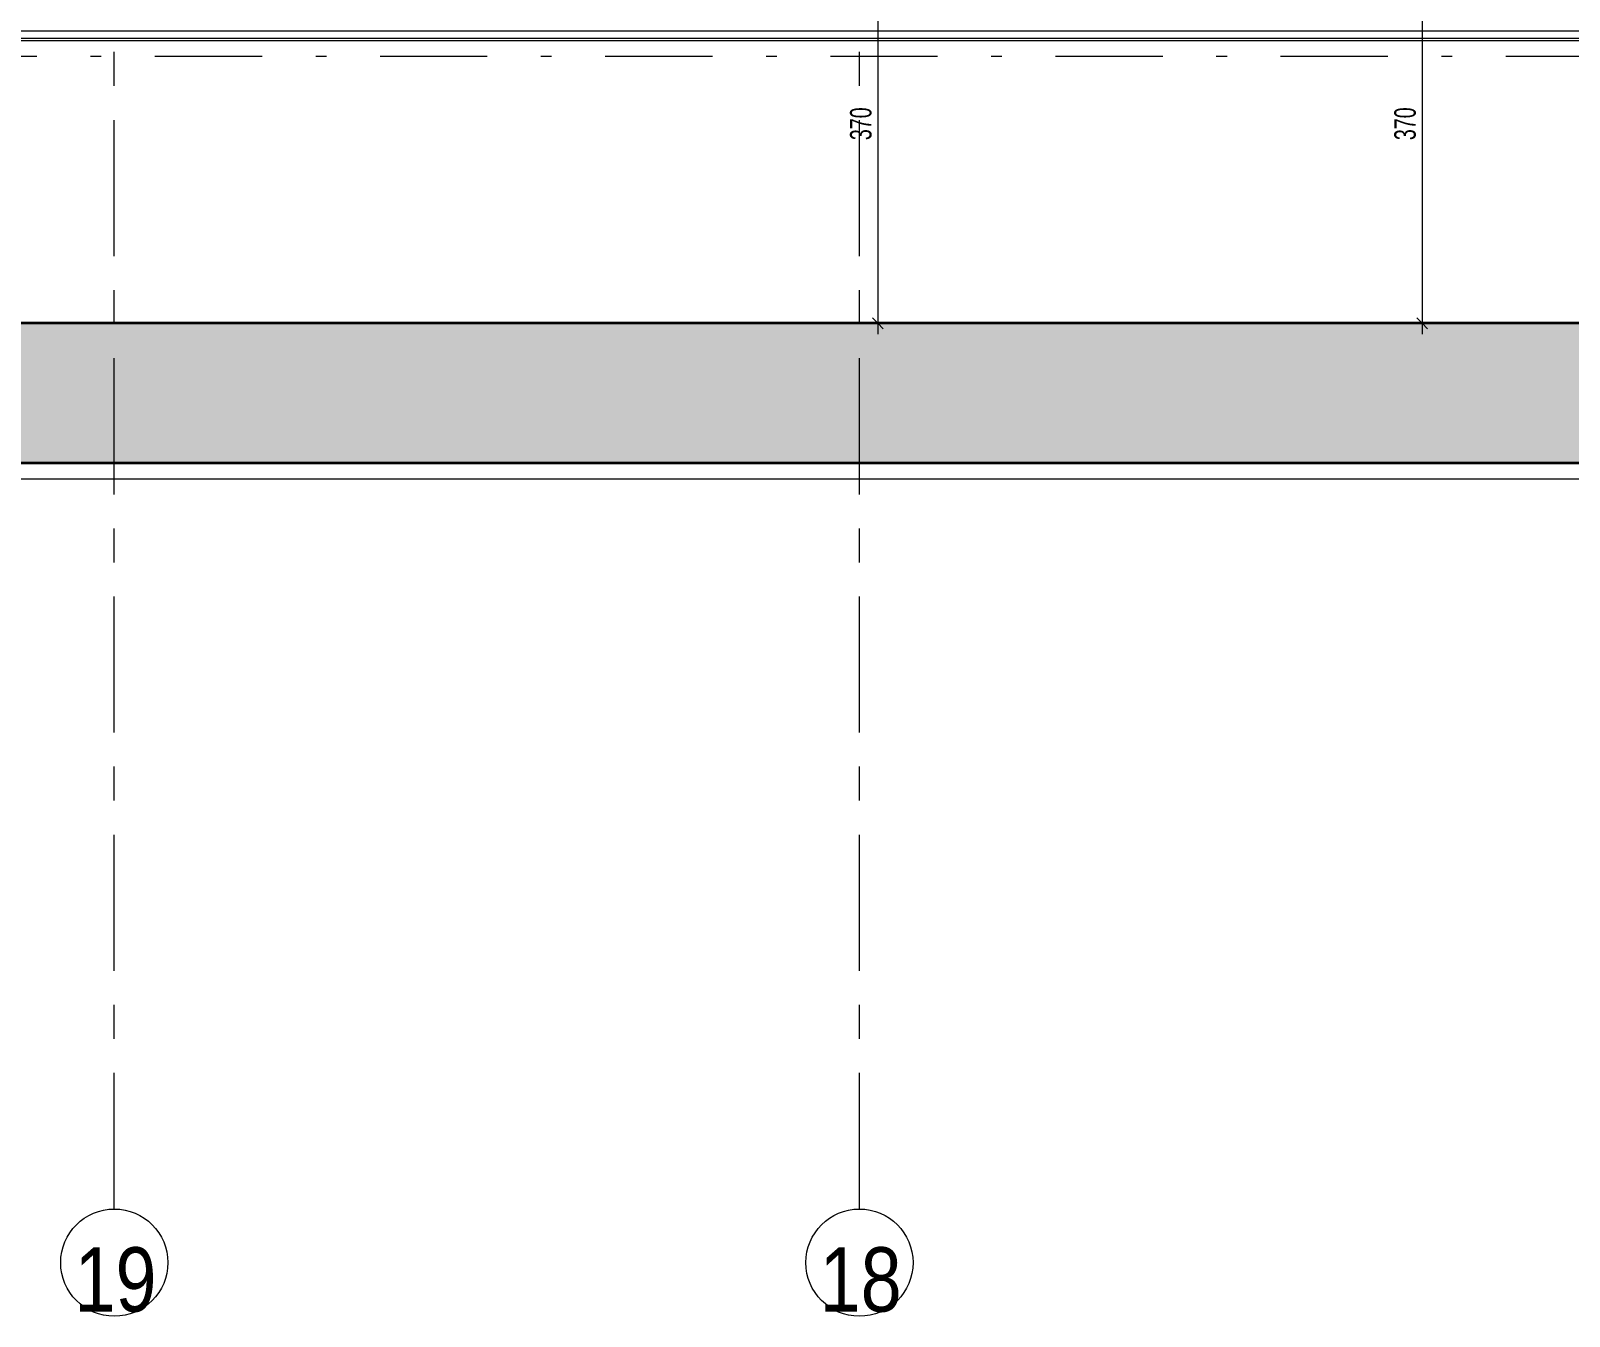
# Model space of a CAD drawing. Header units: metres. Extents: x 8 to 325, y -31 to 15.
# Drawn here: x 129.02 to 143.36, y -29.96 to -17.97 of the extents above; entities that cross this region are included whole.
import ezdxf

# ---------------------------------------------------------------- set-up
doc = ezdxf.new("R2010")
doc.units = ezdxf.units.M
for name, pattern in [('Dash', [0.6, 0.3, -0.3]), ('Dash dot', [2.1, 1, -0.5, 0.1, -0.5]), ('Grid Line', [2.2225, 1.27, -0.3175, 0.3175, -0.3175])]:
    doc.linetypes.add(name, pattern=pattern)
for name, color, linetype, lineweight in [('A-DETY-AKS', 7, 'Continuous', 9), ('A-DETY-KESK', 7, 'Dash', 9), ('A-DETY-OLCU', 7, 'Continuous', 9), ('A-DETY-OLCU-100', 7, 'Continuous', 9), ('A-DUVR', 7, 'Continuous', 9), ('A-DUVR-TARM', 7, 'Continuous', 35)]:
    doc.layers.add(name, color=color, linetype=linetype, lineweight=lineweight)
doc.layers.add('A-ÇZGI', color=7, linetype='Continuous', lineweight=9, true_color=0x00a600)
doc.styles.add('Arial Narrow_3', font='ARIALN.TTF', dxfattribs={"height": 0.6})
doc.styles.add('Arial Narrow_5', font='ARIALN.TTF', dxfattribs={"width": 0.8, "height": 0.2})
doc.dimstyles.new('TKFN_ARDI_Ölçü_1_100__İç_', dxfattribs={"dimscale": 0.3048, "dimtxt": 0.204686, "dimasz": 0.328084, "dimexe": 0.328084, "dimexo": 0.0625, "dimgap": 0, "dimtad": 1, "dimdec": 0, "dimlfac": 100, "dimdsep": 46, "dimtxsty": 'Arial Narrow_5', "dimblk1": 'OBLIQUE', "dimblk2": 'OBLIQUE', "dimsah": 1, "dimcen": 0.09, "dimdle": 0.328084, "dimadec": 8, "dimazin": 0, "dimtfac": 1, "dimtdec": 4, "dimtix": 1, "dimtmove": 0, "dimatfit": 3, "dimfxl": 0.656168, "dimfxlon": 1, "dimtvp": 1, "dimtolj": 1, "dimtzin": 0, "dimarcsym": 2})

# ---------------------------------------------------------------- blocks, each defined once
blk = doc.blocks.new('IC-TKN-M7-S23-000-10-A1-32-K-T-6C-200_rvt-1-_1_13_4_13_ PERON KATI _FFL_')
at = {"layer": 'A-DUVR-TARM', "lineweight": 9, "true_color": 0x787878}
h = blk.add_hatch(dxfattribs=at)
h.set_pattern_fill('FP_112', color=8, style=0, pattern_type=2)
h.set_pattern_definition([(45, (0, 0), (-0.08845199, 0.08845199), []), (45, (0.08846, 0), (-0.08845199, 0.08845199), [0.06255, -0.03127])])
h.paths.add_polyline_path([(-164.65, -22), (-125.85, -22), (-125.85, -20.7), (-185.2, -20.7), (-185.2, -22), (-175.748, -22)])
at = {"layer": 'A-DUVR', "lineweight": 35}
for p, q in [((-125.85, -20.7), (-185.2, -20.7)), ((-185.2, -22), (-125.85, -22))]:
    blk.add_line(p, q, dxfattribs=at)
at = {"layer": 'A-ÇZGI', "color": 7}
blk.add_line((-186.65, -22.15), (-125.751, -22.15), dxfattribs=at)
blk = doc.blocks.new('D1030_70_Ray - Ray-3446562-_1_13_4_13_ PERON KATI _FFL_')
at = {"layer": 'A-ÇZGI', "color": 8, "true_color": 0x808080}
for p, q in [((-195.3, -17.971), (14.4, -17.971)), ((-195.3, -18.041), (14.4, -18.041)), ((-195.3, -18.061), (14.4, -18.061))]:
    blk.add_line(p, q, dxfattribs=at)
blk = doc.blocks.new('Grid - Aks Sembolü-236857-_1_13_4_13_ PERON KATI _FFL_')
at = {"layer": 'A-DETY-AKS'}
blk.add_circle((0, 0), 0.005, dxfattribs=at)
blk = doc.blocks.new('DIMBLOCK51-_1_13_4_13_ PERON KATI _FFL_')
at = {"layer": 'A-DETY-OLCU-100', "transparency": 16777216}
for p, q in [((136.915, -17), (136.815, -17)), ((136.915, -17), (136.865, -16.95)), ((136.915, -17), (136.915, -20.8)), ((136.915, -17), (136.965, -17.05)), ((136.915, -17), (137.115, -17)), ((136.915, -20.7), (136.865, -20.65)), ((136.915, -20.7), (136.815, -20.7)), ((136.915, -20.7), (136.965, -20.75)), ((136.915, -20.7), (137.115, -20.7))]:
    blk.add_line(p, q, dxfattribs=at)
at = {"layer": 'A-DETY-OLCU-100', "color": 0, "transparency": 16777216, "insert": (136.657, -18.991), "char_height": 0.2, "width": 0.33919, "attachment_point": 1, "rotation": 90, "line_spacing_factor": 0.974696, "style": 'Arial Narrow_5'}
blk.add_mtext('370', dxfattribs=at)
blk = doc.blocks.new('_Oblique')
at = {"color": 0, "linetype": 'ByBlock', "lineweight": -2}
blk.add_line((-0.5, -0.5), (0.5, 0.5), dxfattribs=at)
blk = doc.blocks.new('DIMBLOCK58-_1_13_4_13_ PERON KATI _FFL_')
at = {"layer": 'A-DETY-OLCU-100', "transparency": 16777216}
for p, q in [((141.992, -17), (141.892, -17)), ((141.992, -17), (141.942, -16.95)), ((141.992, -17), (141.992, -20.8)), ((141.992, -17), (142.042, -17.05)), ((141.992, -17), (142.192, -17)), ((141.992, -20.7), (141.942, -20.65)), ((141.992, -20.7), (141.892, -20.7)), ((141.992, -20.7), (142.042, -20.75)), ((141.992, -20.7), (142.192, -20.7))]:
    blk.add_line(p, q, dxfattribs=at)
at = {"layer": 'A-DETY-OLCU-100', "color": 0, "transparency": 16777216, "insert": (141.733, -18.991), "char_height": 0.2, "width": 0.33919, "attachment_point": 1, "rotation": 90, "line_spacing_factor": 0.974696, "style": 'Arial Narrow_5'}
blk.add_mtext('370', dxfattribs=at)

msp = doc.modelspace()

# ---------------------------------------------------------------- linework, layer by layer
at = {"layer": 'A-DETY-AKS', "linetype": 'Grid Line'}
for p, q in [((129.7947, -28.9632), (129.7947, 13.6518)), ((136.7447, -28.9632), (136.7447, 13.6518)), ((323.8329, -20.7), (109.008, -20.7))]:
    msp.add_line(p, q, dxfattribs=at)
at = {"layer": 'A-DETY-KESK', "linetype": 'Dash dot'}
msp.add_line((160.5732, -18.2118), (108.9996, -18.2118), dxfattribs=at)

# ---------------------------------------------------------------- block references
at = {"lineweight": 5}
msp.add_blockref('IC-TKN-M7-S23-000-10-A1-32-K-T-6C-200_rvt-1-_1_13_4_13_ PERON KATI _FFL_', (304.7947, 0), dxfattribs=at)
at = {"layer": 'A-DETY-AKS', "xscale": 99.99999999999993, "yscale": 99.99999999999993, "zscale": 99.99999999999993}
for p in [(129.7947, -29.4632), (136.7447, -29.4632)]:
    msp.add_blockref('Grid - Aks Sembolü-236857-_1_13_4_13_ PERON KATI _FFL_', p, dxfattribs=at)
at = {"layer": 'A-ÇZGI', "color": 8, "true_color": 0x808080}
msp.add_blockref('D1030_70_Ray - Ray-3446562-_1_13_4_13_ PERON KATI _FFL_', (304.7947, 0), dxfattribs=at)

# ---------------------------------------------------------------- texts
at = {"layer": 'A-DETY-AKS', "char_height": 0.6, "width": 0.774, "attachment_point": 5, "line_spacing_factor": 0.949189, "style": 'Arial Narrow_3'}
for s, insert in [('\\pxqc,t2.11667,4.23333,6.35,8.46667,10.58333,12.7,14.81667,16.93333,19.05,21.16667,23.28333,25.4,27.51667,29.63333,31.75,33.86667,35.98333,38.1,40.21667,42.33333,44.45,46.56667,48.68333,50.8,52.91667,55.03333,57.15,59.26667,61.38333,63.5,65.61667,67.73333;{19}', (129.8061, -29.6242)), ('\\pxqc,t2.11667,4.23333,6.35,8.46667,10.58333,12.7,14.81667,16.93333,19.05,21.16667,23.28333,25.4,27.51667,29.63333,31.75,33.86667,35.98333,38.1,40.21667,42.33333,44.45,46.56667,48.68333,50.8,52.91667,55.03333,57.15,59.26667,61.38333,63.5,65.61667,67.73333;{18}', (136.7561, -29.6242))]:
    msp.add_mtext(s, dxfattribs=dict(at, insert=insert))

# ---------------------------------------------------------------- dimensions: what is measured, and where the dimension line sits
at = {"layer": 'A-DETY-OLCU'}
for base, p1, p2, picture, middle in [((136.9153, -20.7), (137.1153, -17), (137.1153, -20.7), 'DIMBLOCK51-_1_13_4_13_ PERON KATI _FFL_', (136.8132, -18.85)), ((141.9917, -20.7), (142.1917, -17), (142.1917, -20.7), 'DIMBLOCK58-_1_13_4_13_ PERON KATI _FFL_', (141.8896, -18.85))]:
    dim = msp.add_linear_dim(base=base, p1=p1, p2=p2, angle=90, dimstyle='TKFN_ARDI_Ölçü_1_100__İç_', override={"dimpost": '<>', "dimfxl": 3.7}, dxfattribs=at)
    dim.commit()
    dim.dimension.update_dxf_attribs({"geometry": picture, "text_midpoint": middle})

doc.saveas('drawing.dxf')
